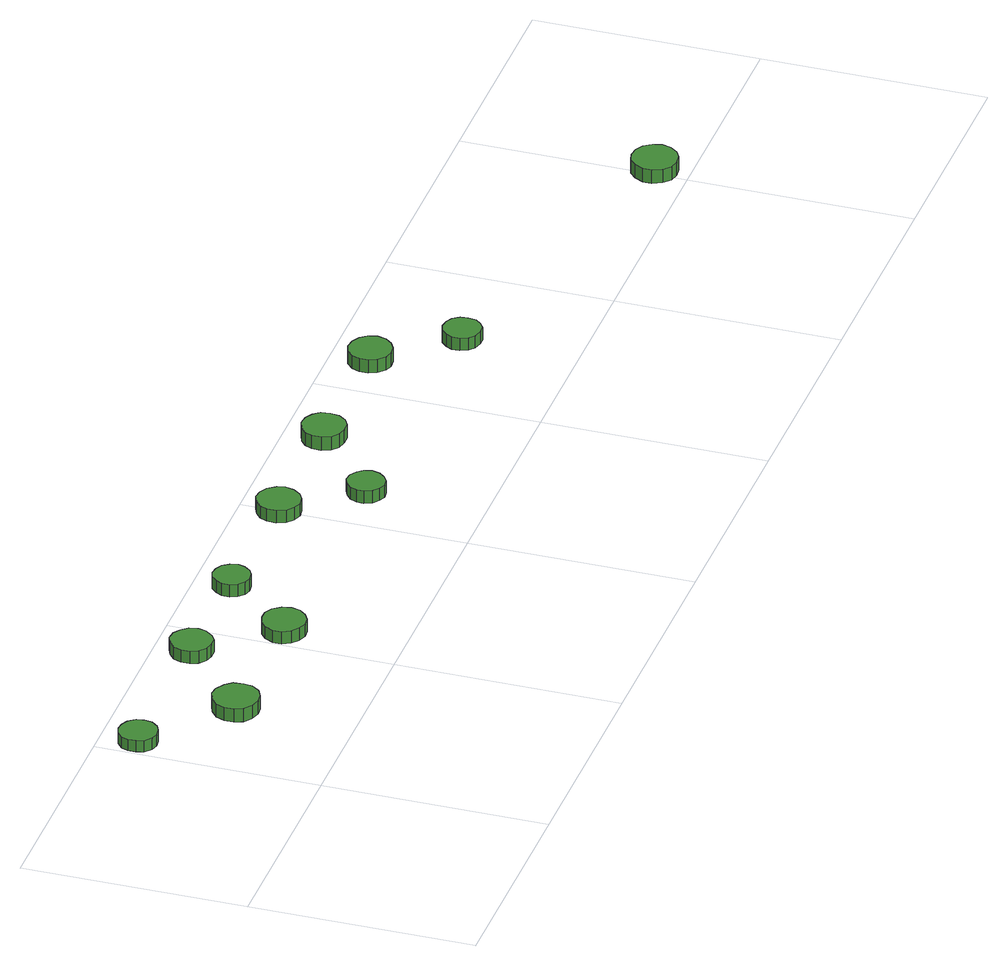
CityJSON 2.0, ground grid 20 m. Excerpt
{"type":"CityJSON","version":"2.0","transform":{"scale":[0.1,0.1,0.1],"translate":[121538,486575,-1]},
"CityObjects":{
"tree1":{"type":"SolitaryVegetationObject","attributes":{"function":"something"},"geometry":[{"type":"MultiSurface","lod":"1","boundaries":[[[0,1,2,3,4,5,6,7,8,9,10,11,12,13,14]],[[15,16,17,18,19,20,21,22,23,24,25,26,27,28,29]],[[0,29,28,1]],[[1,28,27,2]],[[2,27,26,3]],[[3,26,25,4]],[[4,25,24,5]],[[5,24,23,6]],[[6,23,22,7]],[[7,22,21,8]],[[8,21,20,9]],[[9,20,19,10]],[[10,19,18,11]],[[11,18,17,12]],[[12,17,16,13]],[[13,16,15,14]],[[14,15,29,0]]]}]},
"tree2":{"type":"SolitaryVegetationObject","attributes":{"function":"something"},"geometry":[{"type":"MultiSurface","lod":"1","boundaries":[[[30,31,32,33,34,35,36,37,38,39,40,41,42,43,44]],[[45,46,47,48,49,50,51,52,53,54,55,56,57,58,59]],[[30,59,58,31]],[[31,58,57,32]],[[32,57,56,33]],[[33,56,55,34]],[[34,55,54,35]],[[35,54,53,36]],[[36,53,52,37]],[[37,52,51,38]],[[38,51,50,39]],[[39,50,49,40]],[[40,49,48,41]],[[41,48,47,42]],[[42,47,46,43]],[[43,46,45,44]],[[44,45,59,30]]]}]},
"tree3":{"type":"SolitaryVegetationObject","attributes":{"function":"something"},"geometry":[{"type":"MultiSurface","lod":"1","boundaries":[[[60,61,62,63,64,65,66,67,68,69,70,71,72,73,74]],[[75,76,77,78,79,80,81,82,83,84,85,86,87,88,89]],[[60,89,88,61]],[[61,88,87,62]],[[62,87,86,63]],[[63,86,85,64]],[[64,85,84,65]],[[65,84,83,66]],[[66,83,82,67]],[[67,82,81,68]],[[68,81,80,69]],[[69,80,79,70]],[[70,79,78,71]],[[71,78,77,72]],[[72,77,76,73]],[[73,76,75,74]],[[74,75,89,60]]]}]},
"tree4":{"type":"SolitaryVegetationObject","attributes":{"function":"something"},"geometry":[{"type":"MultiSurface","lod":"1","boundaries":[[[90,91,92,93,94,95,96,97,98,99,100,101,102,103,104]],[[105,106,107,108,109,110,111,112,113,114,115,116,117,118,119]],[[90,119,118,91]],[[91,118,117,92]],[[92,117,116,93]],[[93,116,115,94]],[[94,115,114,95]],[[95,114,113,96]],[[96,113,112,97]],[[97,112,111,98]],[[98,111,110,99]],[[99,110,109,100]],[[100,109,108,101]],[[101,108,107,102]],[[102,107,106,103]],[[103,106,105,104]],[[104,105,119,90]]]}]},
"tree5":{"type":"SolitaryVegetationObject","attributes":{"function":"something"},"geometry":[{"type":"MultiSurface","lod":"1","boundaries":[[[120,121,122,123,124,125,126,127,128,129,130,131,132,133,134]],[[135,136,137,138,139,140,141,142,143,144,145,146,147,148,149]],[[120,149,148,121]],[[121,148,147,122]],[[122,147,146,123]],[[123,146,145,124]],[[124,145,144,125]],[[125,144,143,126]],[[126,143,142,127]],[[127,142,141,128]],[[128,141,140,129]],[[129,140,139,130]],[[130,139,138,131]],[[131,138,137,132]],[[132,137,136,133]],[[133,136,135,134]],[[134,135,149,120]]]}]},
"tree6":{"type":"SolitaryVegetationObject","attributes":{"function":"something"},"geometry":[{"type":"MultiSurface","lod":"1","boundaries":[[[150,151,152,153,154,155,156,157,158,159,160,161,162,163,164]],[[165,166,167,168,169,170,171,172,173,174,175,176,177,178,179]],[[150,179,178,151]],[[151,178,177,152]],[[152,177,176,153]],[[153,176,175,154]],[[154,175,174,155]],[[155,174,173,156]],[[156,173,172,157]],[[157,172,171,158]],[[158,171,170,159]],[[159,170,169,160]],[[160,169,168,161]],[[161,168,167,162]],[[162,167,166,163]],[[163,166,165,164]],[[164,165,179,150]]]}]},
"tree7":{"type":"SolitaryVegetationObject","attributes":{"function":"something"},"geometry":[{"type":"MultiSurface","lod":"1","boundaries":[[[180,181,182,183,184,185,186,187,188,189,190,191,192,193,194]],[[195,196,197,198,199,200,201,202,203,204,205,206,207,208,209]],[[180,209,208,181]],[[181,208,207,182]],[[182,207,206,183]],[[183,206,205,184]],[[184,205,204,185]],[[185,204,203,186]],[[186,203,202,187]],[[187,202,201,188]],[[188,201,200,189]],[[189,200,199,190]],[[190,199,198,191]],[[191,198,197,192]],[[192,197,196,193]],[[193,196,195,194]],[[194,195,209,180]]]}]},
"tree8":{"type":"SolitaryVegetationObject","attributes":{"function":"something"},"geometry":[{"type":"MultiSurface","lod":"1","boundaries":[[[210,211,212,213,214,215,216,217,218,219,220,221,222,223,224]],[[225,226,227,228,229,230,231,232,233,234,235,236,237,238,239]],[[210,239,238,211]],[[211,238,237,212]],[[212,237,236,213]],[[213,236,235,214]],[[214,235,234,215]],[[215,234,233,216]],[[216,233,232,217]],[[217,232,231,218]],[[218,231,230,219]],[[219,230,229,220]],[[220,229,228,221]],[[221,228,227,222]],[[222,227,226,223]],[[223,226,225,224]],[[224,225,239,210]]]}]},
"tree9":{"type":"SolitaryVegetationObject","attributes":{"function":"something"},"geometry":[{"type":"MultiSurface","lod":"1","boundaries":[[[240,241,242,243,244,245,246,247,248,249,250,251,252,253,254]],[[255,256,257,258,259,260,261,262,263,264,265,266,267,268,269]],[[240,269,268,241]],[[241,268,267,242]],[[242,267,266,243]],[[243,266,265,244]],[[244,265,264,245]],[[245,264,263,246]],[[246,263,262,247]],[[247,262,261,248]],[[248,261,260,249]],[[249,260,259,250]],[[250,259,258,251]],[[251,258,257,252]],[[252,257,256,253]],[[253,256,255,254]],[[254,255,269,240]]]}]},
"tree10":{"type":"SolitaryVegetationObject","attributes":{"function":"something"},"geometry":[{"type":"MultiSurface","lod":"1","boundaries":[[[270,271,272,273,274,275,276,277,278,279,280,281,282,283,284]],[[285,286,287,288,289,290,291,292,293,294,295,296,297,298,299]],[[270,299,298,271]],[[271,298,297,272]],[[272,297,296,273]],[[273,296,295,274]],[[274,295,294,275]],[[275,294,293,276]],[[276,293,292,277]],[[277,292,291,278]],[[278,291,290,279]],[[279,290,289,280]],[[280,289,288,281]],[[281,288,287,282]],[[282,287,286,283]],[[283,286,285,284]],[[284,285,299,270]]]}]},
"tree11":{"type":"SolitaryVegetationObject","attributes":{"function":"something"},"geometry":[{"type":"MultiSurface","lod":"1","boundaries":[[[300,301,302,303,304,305,306,307,308,309,310,311,312,313,314]],[[315,316,317,318,319,320,321,322,323,324,325,326,327,328,329]],[[300,329,328,301]],[[301,328,327,302]],[[302,327,326,303]],[[303,326,325,304]],[[304,325,324,305]],[[305,324,323,306]],[[306,323,322,307]],[[307,322,321,308]],[[308,321,320,309]],[[309,320,319,310]],[[310,319,318,311]],[[311,318,317,312]],[[312,317,316,313]],[[313,316,315,314]],[[314,315,329,300]]]}]}
},
"vertices":[
[37,167,19],[36,174,19],[31,180,19],[25,183,19],[18,184,19],[12,182,19],[6,177,19],[4,171,19],[4,164,19],[6,157,19],[12,152,19],[18,150,19],[25,151,19],[31,154,19],[36,160,19],[36,160,8],[31,154,8],[25,151,8],[18,150,8],[12,152,8],[6,157,8],[4,164,8],[4,171,8],[6,177,8],[12,182,8],[18,184,8],[25,183,8],[31,180,8],[36,174,8],[37,167,8],
[112,104,22],[111,113,22],[106,119,22],[98,124,22],[90,125,22],[82,122,22],[75,116,22],[72,108,22],[72,100,22],[75,92,22],[82,87,22],[90,84,22],[98,85,22],[106,89,22],[111,96,22],[111,96,9],[106,89,9],[98,85,9],[90,84,9],[82,87,9],[75,92,9],[72,100,9],[72,108,9],[75,116,9],[82,122,9],[90,125,9],[98,124,9],[106,119,9],[111,113,9],[112,104,9],
[185,167,21],[183,175,21],[178,181,21],[172,185,21],[164,186,21],[157,183,21],[151,178,21],[148,171,21],[148,163,21],[151,156,21],[157,151,21],[164,149,21],[172,149,21],[178,153,21],[183,160,21],[183,160,9],[178,153,9],[172,149,9],[164,149,9],[157,151,9],[151,156,9],[148,163,9],[148,171,9],[151,178,9],[157,183,9],[164,186,9],[172,185,9],[178,181,9],[183,175,9],[185,167,9],
[237,102,23],[235,110,23],[230,117,23],[223,121,23],[215,121,23],[208,119,23],[202,114,23],[198,106,23],[198,98,23],[202,91,23],[208,86,23],[215,83,23],[223,84,23],[230,88,23],[235,94,23],[235,94,11],[230,88,11],[223,84,11],[215,83,11],[208,86,11],[202,91,11],[198,98,11],[198,106,11],[202,114,11],[208,119,11],[215,121,11],[223,121,11],[230,117,11],[235,110,11],[237,102,11],
[291,166,21],[289,173,21],[285,179,21],[279,182,21],[272,183,21],[266,181,21],[261,176,21],[258,170,21],[258,163,21],[261,157,21],[266,152,21],[272,150,21],[279,151,21],[285,154,21],[289,160,21],[289,160,9],[285,154,9],[279,151,9],[272,150,9],[266,152,9],[261,157,9],[258,163,9],[258,170,9],[261,176,9],[266,181,9],[272,183,9],[279,182,9],[285,179,9],[289,173,9],[291,166,9],
[419,166,21],[417,173,21],[412,180,21],[405,184,21],[397,185,21],[390,182,21],[384,177,21],[381,170,21],[381,162,21],[384,154,21],[390,149,21],[397,146,21],[405,147,21],[412,151,21],[417,158,21],[417,158,9],[412,151,9],[405,147,9],[397,146,9],[390,149,9],[384,154,9],[381,162,9],[381,170,9],[384,177,9],[390,182,9],[397,185,9],[405,184,9],[412,180,9],[417,173,9],[419,166,9],
[461,103,24],[459,110,24],[455,115,24],[449,119,24],[442,120,24],[436,117,24],[431,113,24],[428,106,24],[428,100,24],[431,93,24],[436,89,24],[442,86,24],[449,87,24],[455,91,24],[459,96,24],[459,96,12],[455,91,12],[449,87,12],[442,86,12],[436,89,12],[431,93,12],[428,100,12],[428,106,12],[431,113,12],[436,117,12],[442,120,12],[449,119,12],[455,115,12],[459,110,12],[461,103,12],
[539,165,22],[538,173,22],[533,179,22],[526,183,22],[518,184,22],[510,181,22],[504,176,22],[501,169,22],[501,161,22],[504,153,22],[510,148,22],[518,146,22],[526,146,22],[533,150,22],[538,157,22],[538,157,9],[533,150,9],[526,146,9],[518,146,9],[510,148,9],[504,153,9],[501,161,9],[501,169,9],[504,176,9],[510,181,9],[518,184,9],[526,183,9],[533,179,9],[538,173,9],[539,165,9],
[665,164,23],[663,172,23],[658,178,23],[651,182,23],[643,183,23],[636,181,23],[630,175,23],[627,168,23],[627,160,23],[630,153,23],[636,147,23],[643,145,23],[651,146,23],[658,150,23],[663,156,23],[663,156,10],[658,150,10],[651,146,10],[643,145,10],[636,147,10],[630,153,10],[627,160,10],[627,168,10],[630,175,10],[636,181,10],[643,183,10],[651,182,10],[658,178,10],[663,172,10],[665,164,10],
[714,100,24],[713,107,24],[709,113,24],[703,116,24],[696,117,24],[689,115,24],[684,110,24],[681,104,24],[681,97,24],[684,90,24],[689,86,24],[696,84,24],[703,84,24],[709,88,24],[713,93,24],[713,93,12],[709,88,12],[703,84,12],[696,84,12],[689,86,12],[684,90,12],[681,97,12],[681,104,12],[684,110,12],[689,115,12],[696,117,12],[703,116,12],[709,113,12],[713,107,12],[714,100,12],
[1020,28,26],[1018,36,26],[1013,43,26],[1006,47,26],[997,48,26],[989,46,26],[983,40,26],[979,32,26],[979,24,26],[983,16,26],[989,10,26],[997,8,26],[1006,9,26],[1013,13,26],[1018,20,26],[1018,20,13],[1013,13,13],[1006,9,13],[997,8,13],[989,10,13],[983,16,13],[979,24,13],[979,32,13],[983,40,13],[989,46,13],[997,48,13],[1006,47,13],[1013,43,13],[1018,36,13],[1020,28,13]
]}
